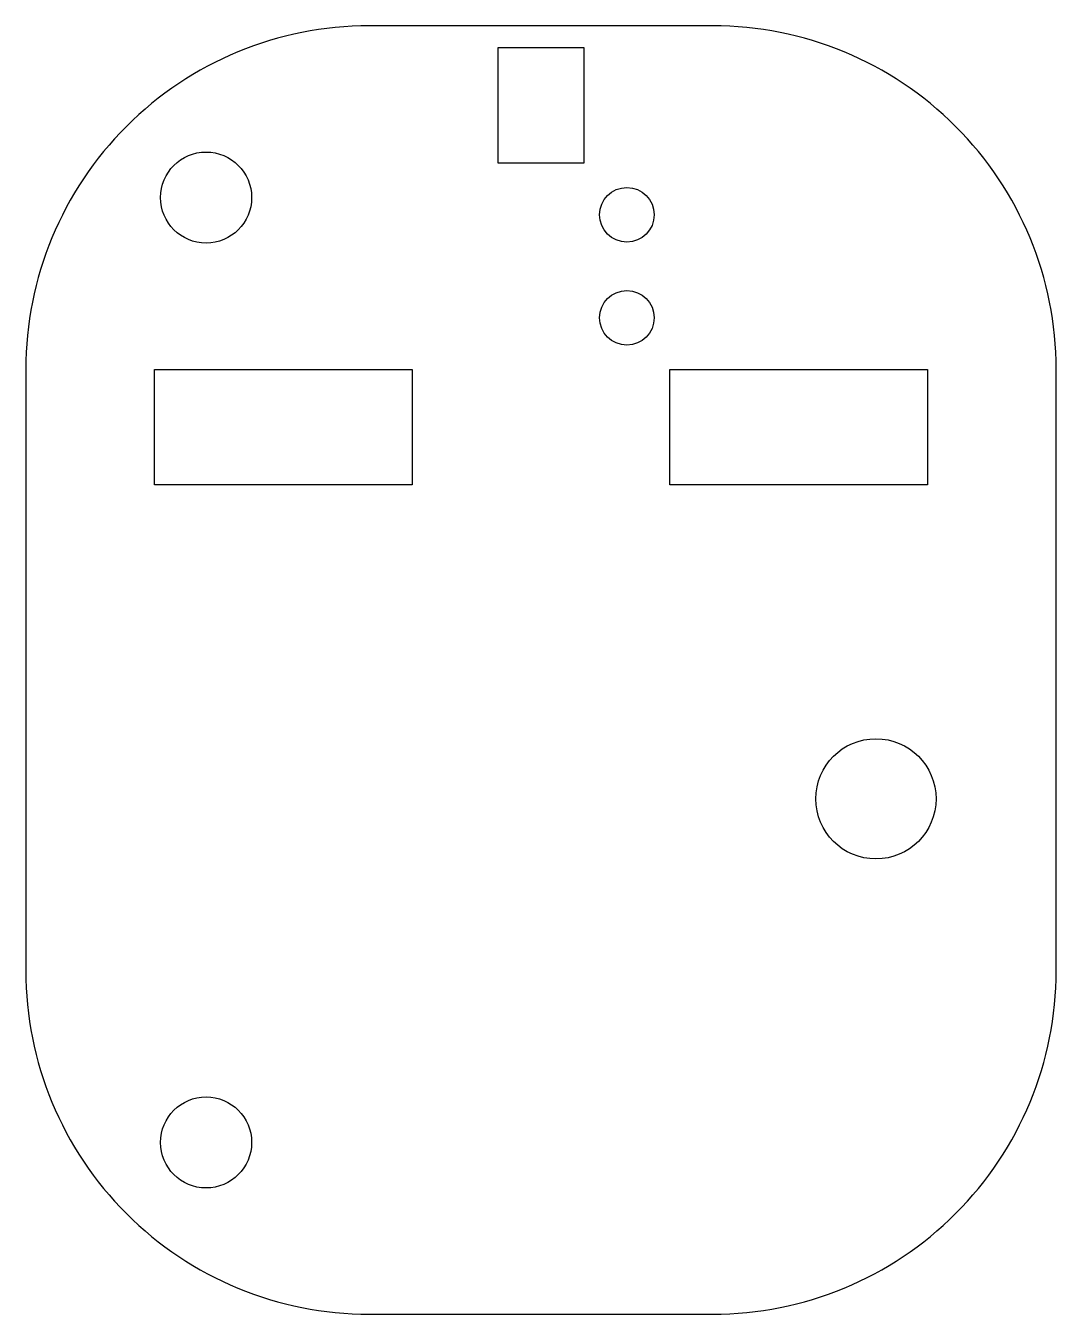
# Model space of a CAD drawing. Header units: millimetres. Extents: x 0 to 60, y 0 to 75.
import ezdxf

# ---------------------------------------------------------------- set-up
doc = ezdxf.new("R2010")
doc.units = ezdxf.units.MM

msp = doc.modelspace()

# ---------------------------------------------------------------- linework, layer by layer
msp.add_lwpolyline([(60, 55, 0.414214), (40, 75), (20, 75, 0.414214), (0, 55), (0, 20, 0.414214), (20, 0), (40, 0, 0.414214), (60, 20)], format="xyb", close=True)
for points in [[(27.5, 67), (27.5, 73.731), (32.5, 73.731), (32.5, 67)], [(7.5, 48.269), (7.5, 55), (22.5, 55), (22.5, 48.269)], [(37.5, 48.269), (37.5, 55), (52.5, 55), (52.5, 48.269)]]:
    msp.add_lwpolyline(points, close=True)
for centre, radius in [((10.5, 65), 2.65), ((35, 64), 1.588), ((35, 58), 1.588), ((49.5, 30), 3.5), ((10.5, 10), 2.65)]:
    msp.add_circle(centre, radius)

doc.saveas('drawing.dxf')
